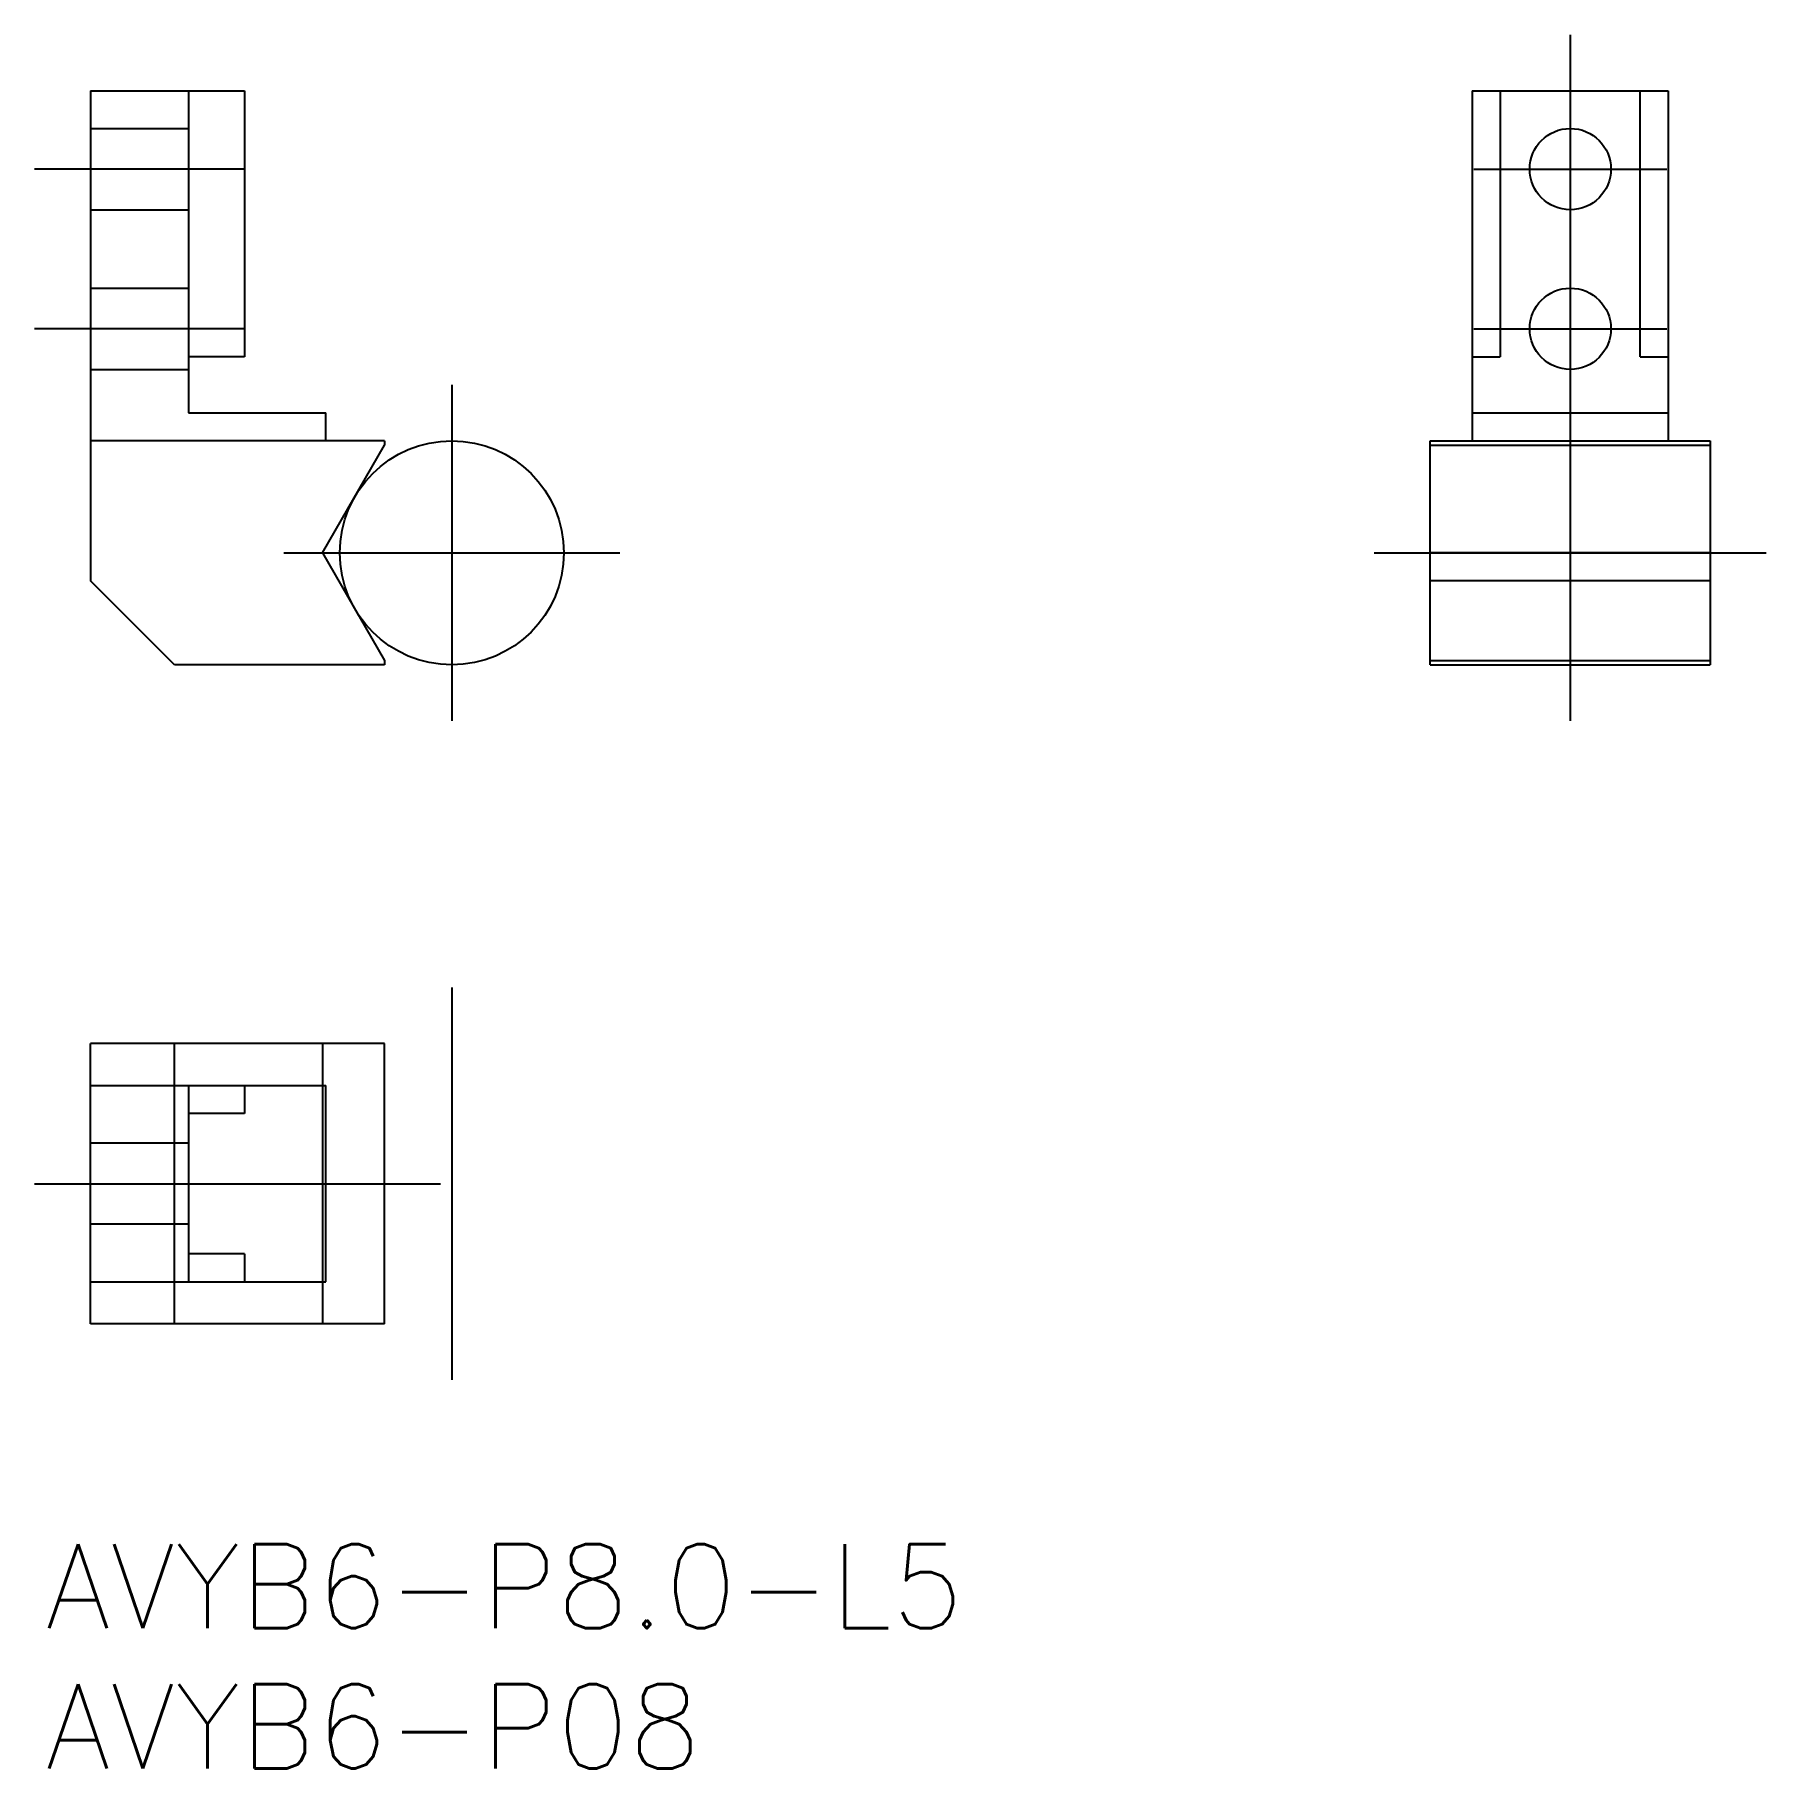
# Model space of a CAD drawing. Extents: x -14.9 to 46.9, y -43.4 to 18.5.
import ezdxf

# ---------------------------------------------------------------- set-up
doc = ezdxf.new("R2010")
doc.units = 0
for name, pattern in [('CENTER', [50.8, 31.75, -6.35, 6.35, -6.35]), ('DASHED', [19.05, 12.7, -6.35]), ('PHANTOM', [63.5, 31.75, -6.35, 6.35, -6.35, 6.35, -6.35])]:
    doc.linetypes.add(name, pattern=pattern)
doc.layers.get('0').update_dxf_attribs({"linetype": 'CONTINUOUS'})
doc.layers.add('CENTER', color=1, linetype='CENTER')
doc.styles.get("Standard").update_dxf_attribs({"font": 'txt.shx', "height": 3, "bigfont": 'bigfont.shx'})

msp = doc.modelspace()

# ---------------------------------------------------------------- linework, layer by layer
at = {"color": 7, "linetype": 'CONTINUOUS'}
for p, q in [((-12.9, 16.5), (-7.4, 16.5)), ((-12.9, 16.5), (-12.9, -1)), ((-7.4, 16.5), (-7.4, 7)), ((36.445, 16.5), (43.445, 16.5)), ((36.445, 16.5), (36.445, 4)), ((37.445, 16.5), (37.445, 7)), ((42.445, 7), (42.445, 16.5)), ((43.445, 16.5), (43.445, 4)), ((-9.4, 7), (-9.4, 5)), ((-7.4, 7), (-9.4, 7)), ((36.445, 7), (37.445, 7)), ((42.445, 7), (43.445, 7)), ((-9.4, 5), (-4.5, 5)), ((-4.5, 4), (-4.5, 5)), ((36.445, 5), (43.445, 5)), ((-2.4, 4), (-12.9, 4)), ((-4.62, 0), (-2.4, 3.845)), ((-2.4, 4), (-2.4, 3.845)), ((34.945, 4), (44.945, 4)), ((34.945, -4), (34.945, 4)), ((34.945, 3.845), (44.945, 3.845)), ((44.945, 4), (44.945, -4)), ((-4.62, 0), (-2.4, -3.845)), ((34.945, 0), (44.945, 0)), ((44.945, 0), (34.945, 0)), ((-9.9, -4), (-12.9, -1)), ((-2.4, -4), (-9.9, -4)), ((-2.4, -3.845), (-2.4, -4)), ((34.945, -3.845), (44.945, -3.845)), ((34.945, -4), (44.945, -4)), ((-2.4, -17.526), (-12.9, -17.526)), ((-12.9, -27.526), (-12.9, -17.526)), ((-9.9, -27.526), (-9.9, -17.526)), ((-2.4, -27.526), (-2.4, -17.526)), ((-2.4, -27.526), (-12.9, -27.526))]:
    msp.add_line(p, q, dxfattribs=at)
at = {"color": 3, "linetype": 'DASHED'}
for p, q in [((-9.4, 16.5), (-9.4, 7)), ((-12.9, 15.15), (-9.4, 15.15)), ((-12.9, 12.25), (-9.4, 12.25)), ((-12.9, 9.45), (-9.4, 9.45)), ((-12.9, 6.55), (-9.4, 6.55)), ((44.945, -1), (34.945, -1)), ((-4.62, -17.526), (-4.62, -27.526)), ((-12.9, -19.026), (-4.5, -19.026)), ((-9.4, -19.026), (-9.4, -20.026)), ((-7.4, -19.026), (-7.4, -20.026)), ((-4.5, -26.026), (-4.5, -19.026)), ((-7.4, -20.026), (-9.4, -20.026)), ((-9.4, -20.026), (-9.4, -25.026)), ((-9.4, -21.076), (-12.9, -21.076)), ((-9.4, -23.976), (-12.9, -23.976)), ((-7.4, -25.026), (-9.4, -25.026)), ((-9.4, -25.026), (-9.4, -26.026)), ((-7.4, -25.026), (-7.4, -26.026)), ((-12.9, -26.026), (-4.5, -26.026))]:
    msp.add_line(p, q, dxfattribs=at)
at = {"color": 7, "linetype": 'CONTINUOUS'}
for centre in [(39.945, 13.7), (39.945, 8)]:
    msp.add_circle(centre, 1.45, dxfattribs=at)
at = {"color": 3, "linetype": 'PHANTOM'}
msp.add_circle((0, 0), 4, dxfattribs=at)
at = {"layer": 'CENTER', "color": 1, "linetype": 'CENTER'}
for p, q in [((39.945, 18.5), (39.945, -6)), ((-7.4, 13.7), (-14.9, 13.7)), ((36.495, 13.7), (43.395, 13.7)), ((-7.4, 8), (-14.9, 8)), ((36.495, 8), (43.395, 8)), ((0, 6), (0, -6)), ((-6, 0), (6, 0)), ((32.945, 0), (46.945, 0)), ((0, -15.526), (0, -29.526)), ((-14.9, -22.526), (-0.4, -22.526))]:
    msp.add_line(p, q, dxfattribs=at)

# ---------------------------------------------------------------- texts
at = {"color": 7, "linetype": 'CONTINUOUS'}
for s, p in [('AVYB6-P8.0-L5', (-14.508, -38.402)), ('AVYB6-P08', (-14.508, -43.402))]:
    msp.add_text(s, height=3, dxfattribs=at).set_placement(p)

doc.saveas('drawing.dxf')
